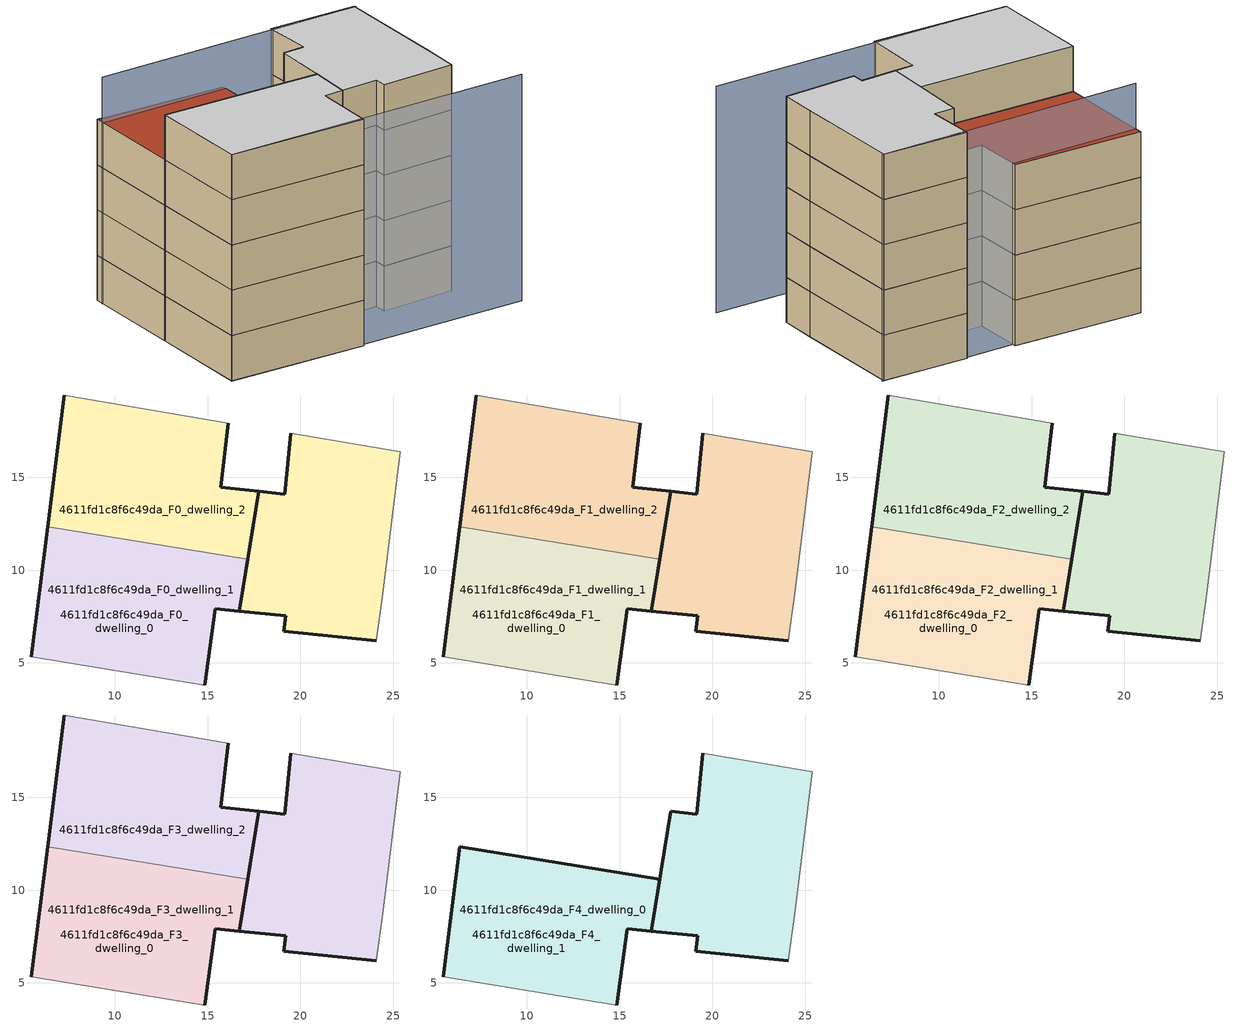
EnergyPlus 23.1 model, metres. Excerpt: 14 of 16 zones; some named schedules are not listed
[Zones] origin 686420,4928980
4611fd1c8f6c49da_F0_dwelling_0
 floor ground (EU_floor_Construction): 14.85,3.81 15.41,7.93 16.7,7.8 17.15,10.6 6.37,12.35 5.49,5.33 z0; 24.1,6.19 24.44,8.73 25.39,16.38 19.49,17.37 19.17,14.08 17.75,14.25 16.7,7.8 19.2,7.54 19.1,6.7 z0; 17.15,10.6 17.75,14.25 15.71,14.48 16.11,17.92 7.27,19.44 6.37,12.35 z0
 wall outside (EU_wall_Construction): 24.1,6.19 19.1,6.7 19.2,7.54 16.7,7.8 17.75,14.25 19.17,14.08 19.49,17.37 z0:3
 wall adiabatic (EU_wall_Construction): 19.49,17.37 25.39,16.38 24.44,8.73 24.1,6.19 z0:3
4611fd1c8f6c49da_F0_dwelling_1
 floor ground (EU_floor_Construction): 24.1,6.19 24.44,8.73 25.39,16.38 19.49,17.37 19.17,14.08 17.75,14.25 16.7,7.8 19.2,7.54 19.1,6.7 z0; 14.85,3.81 15.41,7.93 16.7,7.8 17.15,10.6 6.37,12.35 5.49,5.33 z0
 wall outside (EU_wall_Construction): 5.49,5.33 6.37,12.35 / 17.16,10.6 16.7,7.8 15.41,7.93 14.85,3.81 z0:3
 wall adiabatic (EU_wall_Construction): 14.85,3.81 5.49,5.33 z0:3
 wall to 4611fd1c8f6c49da_F0_dwelling_2 (EU_wall_Construction): 6.37,12.35 17.15,10.6 z0:3
4611fd1c8f6c49da_F0_dwelling_2
 floor ground (EU_floor_Construction): 17.15,10.6 17.75,14.25 15.71,14.48 16.11,17.92 7.27,19.44 6.37,12.35 z0; 24.1,6.19 24.44,8.73 25.39,16.38 19.49,17.37 19.17,14.08 17.75,14.25 16.7,7.8 19.2,7.54 19.1,6.7 z0
 wall outside (EU_wall_Construction): 16.11,17.92 15.71,14.48 17.75,14.25 17.16,10.6 / 6.37,12.35 7.27,19.44 z0:3
 wall adiabatic (EU_wall_Construction): 7.27,19.44 16.11,17.92 z0:3
4611fd1c8f6c49da_F1_dwelling_0
 floor outside (EU_floor_Construction): 17.15,10.6 17.75,14.25 15.71,14.48 16.11,17.92 7.27,19.44 6.37,12.35 z3; 14.85,3.81 15.41,7.93 16.7,7.8 17.15,10.6 6.37,12.35 5.49,5.33 z3
 floor to 4611fd1c8f6c49da_F0_dwelling_0 (EU_floor_Construction): 24.1,6.19 24.44,8.73 25.39,16.38 19.49,17.37 19.17,14.08 17.75,14.25 16.7,7.8 19.2,7.54 19.1,6.7 z3
 wall outside (EU_wall_Construction): 24.1,6.19 19.1,6.7 19.2,7.54 16.7,7.8 17.75,14.25 19.17,14.08 19.49,17.37 z3:6
 wall adiabatic (EU_wall_Construction): 19.49,17.37 25.39,16.38 24.44,8.73 24.1,6.19 z3:6
4611fd1c8f6c49da_F1_dwelling_1
 floor outside (EU_floor_Construction): 24.1,6.19 24.44,8.73 25.39,16.38 19.49,17.37 19.17,14.08 17.75,14.25 16.7,7.8 19.2,7.54 19.1,6.7 z3
 floor to 4611fd1c8f6c49da_F0_dwelling_1 (EU_floor_Construction): 14.85,3.81 15.41,7.93 16.7,7.8 17.15,10.6 6.37,12.35 5.49,5.33 z3
 wall outside (EU_wall_Construction): 5.49,5.33 6.37,12.35 / 17.16,10.6 16.7,7.8 15.41,7.93 14.85,3.81 z3:6
 wall adiabatic (EU_wall_Construction): 14.85,3.81 5.49,5.33 z3:6
 wall to 4611fd1c8f6c49da_F1_dwelling_2 (EU_wall_Construction): 6.37,12.35 17.15,10.6 z3:6
4611fd1c8f6c49da_F1_dwelling_2
 floor to 4611fd1c8f6c49da_F0_dwelling_2 (EU_floor_Construction): 17.15,10.6 17.75,14.25 15.71,14.48 16.11,17.92 7.27,19.44 6.37,12.35 z3; 24.1,6.19 24.44,8.73 25.39,16.38 19.49,17.37 19.17,14.08 17.75,14.25 16.7,7.8 19.2,7.54 19.1,6.7 z3
 wall outside (EU_wall_Construction): 16.11,17.92 15.71,14.48 17.75,14.25 17.16,10.6 / 6.37,12.35 7.27,19.44 z3:6
 wall adiabatic (EU_wall_Construction): 7.27,19.44 16.11,17.92 z3:6
4611fd1c8f6c49da_F2_dwelling_0
 floor outside (EU_floor_Construction): 17.15,10.6 17.75,14.25 15.71,14.48 16.11,17.92 7.27,19.44 6.37,12.35 z6; 14.85,3.81 15.41,7.93 16.7,7.8 17.15,10.6 6.37,12.35 5.49,5.33 z6
 floor to 4611fd1c8f6c49da_F1_dwelling_0 (EU_floor_Construction): 24.1,6.19 24.44,8.73 25.39,16.38 19.49,17.37 19.17,14.08 17.75,14.25 16.7,7.8 19.2,7.54 19.1,6.7 z6
 wall outside (EU_wall_Construction): 24.1,6.19 19.1,6.7 19.2,7.54 16.7,7.8 17.75,14.25 19.17,14.08 19.49,17.37 z6:9
 wall adiabatic (EU_wall_Construction): 19.49,17.37 25.39,16.38 24.44,8.73 24.1,6.19 z6:9
4611fd1c8f6c49da_F2_dwelling_1
 floor outside (EU_floor_Construction): 24.1,6.19 24.44,8.73 25.39,16.38 19.49,17.37 19.17,14.08 17.75,14.25 16.7,7.8 19.2,7.54 19.1,6.7 z6
 floor to 4611fd1c8f6c49da_F1_dwelling_1 (EU_floor_Construction): 14.85,3.81 15.41,7.93 16.7,7.8 17.15,10.6 6.37,12.35 5.49,5.33 z6
 wall outside (EU_wall_Construction): 5.49,5.33 6.37,12.35 / 17.16,10.6 16.7,7.8 15.41,7.93 14.85,3.81 z6:9
 wall adiabatic (EU_wall_Construction): 14.85,3.81 5.49,5.33 z6:9
 wall to 4611fd1c8f6c49da_F2_dwelling_2 (EU_wall_Construction): 6.37,12.35 17.15,10.6 z6:9
4611fd1c8f6c49da_F2_dwelling_2
 floor to 4611fd1c8f6c49da_F1_dwelling_2 (EU_floor_Construction): 17.15,10.6 17.75,14.25 15.71,14.48 16.11,17.92 7.27,19.44 6.37,12.35 z6; 24.1,6.19 24.44,8.73 25.39,16.38 19.49,17.37 19.17,14.08 17.75,14.25 16.7,7.8 19.2,7.54 19.1,6.7 z6
 wall outside (EU_wall_Construction): 16.11,17.92 15.71,14.48 17.75,14.25 17.16,10.6 / 6.37,12.35 7.27,19.44 z6:9
 wall adiabatic (EU_wall_Construction): 7.27,19.44 16.11,17.92 z6:9
4611fd1c8f6c49da_F3_dwelling_0
 floor outside (EU_floor_Construction): 17.15,10.6 17.75,14.25 15.71,14.48 16.11,17.92 7.27,19.44 6.37,12.35 z9; 14.85,3.81 15.41,7.93 16.7,7.8 17.15,10.6 6.37,12.35 5.49,5.33 z9
 floor to 4611fd1c8f6c49da_F2_dwelling_0 (EU_floor_Construction): 24.1,6.19 24.44,8.73 25.39,16.38 19.49,17.37 19.17,14.08 17.75,14.25 16.7,7.8 19.2,7.54 19.1,6.7 z9
 wall outside (EU_wall_Construction): 24.1,6.19 19.1,6.7 19.2,7.54 16.7,7.8 17.75,14.25 19.17,14.08 19.49,17.37 z9:12
 wall adiabatic (EU_wall_Construction): 19.49,17.37 25.39,16.38 24.44,8.73 24.1,6.19 z9:12
 roof outside (EU_floor_Construction): 16.11,17.92 15.71,14.48 17.75,14.25 17.15,10.6 6.37,12.35 7.27,19.44 z12
4611fd1c8f6c49da_F3_dwelling_1
 floor outside (EU_floor_Construction): 24.1,6.19 24.44,8.73 25.39,16.38 19.49,17.37 19.17,14.08 17.75,14.25 16.7,7.8 19.2,7.54 19.1,6.7 z9
 floor to 4611fd1c8f6c49da_F2_dwelling_1 (EU_floor_Construction): 14.85,3.81 15.41,7.93 16.7,7.8 17.15,10.6 6.37,12.35 5.49,5.33 z9
 wall outside (EU_wall_Construction): 5.49,5.33 6.37,12.35 / 17.16,10.6 16.7,7.8 15.41,7.93 14.85,3.81 z9:12
 wall adiabatic (EU_wall_Construction): 14.85,3.81 5.49,5.33 z9:12
 wall to 4611fd1c8f6c49da_F3_dwelling_2 (EU_wall_Construction): 6.37,12.35 17.15,10.6 z9:12
4611fd1c8f6c49da_F3_dwelling_2
 floor to 4611fd1c8f6c49da_F2_dwelling_2 (EU_floor_Construction): 17.15,10.6 17.75,14.25 15.71,14.48 16.11,17.92 7.27,19.44 6.37,12.35 z9; 24.1,6.19 24.44,8.73 25.39,16.38 19.49,17.37 19.17,14.08 17.75,14.25 16.7,7.8 19.2,7.54 19.1,6.7 z9
 wall outside (EU_wall_Construction): 16.11,17.92 15.71,14.48 17.75,14.25 17.16,10.6 / 6.37,12.35 7.27,19.44 z9:12
 wall adiabatic (EU_wall_Construction): 7.27,19.44 16.11,17.92 z9:12
 roof outside (EU_roof_Construction): 25.39,16.38 24.44,8.73 24.1,6.19 19.1,6.7 19.2,7.54 16.7,7.8 17.75,14.25 19.17,14.08 19.49,17.37 z12; 16.11,17.92 15.71,14.48 17.75,14.25 17.15,10.6 6.37,12.35 7.27,19.44 z12
4611fd1c8f6c49da_F4_dwelling_0
 floor outside (EU_floor_Construction): 14.85,3.81 15.41,7.93 16.7,7.8 17.15,10.6 6.37,12.35 5.49,5.33 z12
 floor to 4611fd1c8f6c49da_F3_dwelling_0 (EU_floor_Construction): 24.1,6.19 24.44,8.73 25.39,16.38 19.49,17.37 19.17,14.08 17.75,14.25 16.7,7.8 19.2,7.54 19.1,6.7 z12
 wall outside (EU_wall_Construction): 24.1,6.19 19.1,6.7 19.2,7.54 16.7,7.8 17.75,14.25 19.17,14.08 19.49,17.37 z12:15
 wall adiabatic (EU_wall_Construction): 19.49,17.37 25.39,16.38 24.44,8.73 24.1,6.19 z12:15
 ceiling to 4611fd1c8f6c49da_F5_dwelling_1 (EU_floor_Construction): 25.39,16.38 24.44,8.73 24.1,6.19 19.1,6.7 19.2,7.54 16.7,7.8 17.75,14.25 19.17,14.08 19.49,17.37 z15; 17.15,10.6 16.7,7.8 15.41,7.93 14.85,3.81 5.49,5.33 6.37,12.35 z15
4611fd1c8f6c49da_F4_dwelling_1
 floor to 4611fd1c8f6c49da_F3_dwelling_1 (EU_floor_Construction): 24.1,6.19 24.44,8.73 25.39,16.38 19.49,17.37 19.17,14.08 17.75,14.25 16.7,7.8 19.2,7.54 19.1,6.7 z12; 14.85,3.81 15.41,7.93 16.7,7.8 17.15,10.6 6.37,12.35 5.49,5.33 z12
 wall outside (EU_wall_Construction): 5.49,5.33 6.37,12.35 17.16,10.6 16.7,7.8 15.41,7.93 14.85,3.81 z12:15
 wall adiabatic (EU_wall_Construction): 14.85,3.81 5.49,5.33 z12:15
 ceiling to 4611fd1c8f6c49da_F5_dwelling_1 (EU_floor_Construction): 17.15,10.6 16.7,7.8 15.41,7.93 14.85,3.81 5.49,5.33 6.37,12.35 z15; 25.39,16.38 24.44,8.73 24.1,6.19 19.1,6.7 19.2,7.54 16.7,7.8 17.75,14.25 19.17,14.08 19.49,17.37 z15
shading: 5.49,5.33 26.29,2.29 / 25.49,16.37 7.19,18.88 z0:15
[Building]
EU S2 Campaign: North Axis=0; Terrain=City; Solar Distribution=FullExterior
[Site:Location]
Bologna: Latitude=44.5; Longitude=11.25; Time Zone=1; Elevation=37
[SizingPeriod:WeatherFileDays]
AnnualSizingPeriod: Begin Month=1; Begin Day of Month=1; End Month=12; End Day of Month=31; Day of Week for Start Day=Monday; Use Weather File Daylight Saving Period=No; Use Weather File Rain and Snow Indicators=No
[MATERIAL]
EU_InternalMass_Material: Roughness=MediumRough; Thickness=0.1; Conductivity=1; Density=1800; Specific Heat=900; Thermal Absorptance=0.9; Solar Absorptance=0.7; Visible Absorptance=0.7
[MATERIAL:NOMASS] Roughness=MediumRough; Thermal Absorptance=0.9; Solar Absorptance=0.7; Visible Absorptance=0.7
Name | Thermal Resistance
EU_wall_NoMass | 0.905828
EU_roof_NoMass | 0.37593
EU_floor_NoMass | 0.67114
[CONSTRUCTION]
EU_wall_Construction: EU_wall_NoMass
EU_roof_Construction: EU_roof_NoMass
EU_floor_Construction: EU_floor_NoMass
EU_InternalMass_Construction: EU_InternalMass_Material
[ZONE] Type=1; Multiplier=1; Ceiling Height=autocalculate; Floor Area=autocalculate; Part of Total Floor Area=Yes
Name | Volume
4611fd1c8f6c49da_F0_dwelling_0; 4611fd1c8f6c49da_F1_dwelling_0; 4611fd1c8f6c49da_F2_dwelling_0; 4611fd1c8f6c49da_F3_dwelling_0 | 639.996
4611fd1c8f6c49da_F4_dwelling_0; 4611fd1c8f6c49da_F0_dwelling_1; 4611fd1c8f6c49da_F1_dwelling_1; 4611fd1c8f6c49da_F2_dwelling_1; 4611fd1c8f6c49da_F3_dwelling_1; 4611fd1c8f6c49da_F4_dwelling_1 | 426.665
4611fd1c8f6c49da_F0_dwelling_2; 4611fd1c8f6c49da_F1_dwelling_2; 4611fd1c8f6c49da_F2_dwelling_2; 4611fd1c8f6c49da_F3_dwelling_2 | 426.661
[INTERNALMASS] Construction=EU_InternalMass_Construction
Name | Zone or ZoneList | Surface Area
4611fd1c8f6c49da_F0_dwelling_0_EU_InternalMass | 4611fd1c8f6c49da_F0_dwelling_0 | 71.1098
4611fd1c8f6c49da_F0_dwelling_1_EU_InternalMass | 4611fd1c8f6c49da_F0_dwelling_1 | 71.1127
4611fd1c8f6c49da_F0_dwelling_2_EU_InternalMass | 4611fd1c8f6c49da_F0_dwelling_2 | 71.112
4611fd1c8f6c49da_F1_dwelling_0_EU_InternalMass | 4611fd1c8f6c49da_F1_dwelling_0 | 71.1098
4611fd1c8f6c49da_F1_dwelling_1_EU_InternalMass | 4611fd1c8f6c49da_F1_dwelling_1 | 71.1127
4611fd1c8f6c49da_F1_dwelling_2_EU_InternalMass | 4611fd1c8f6c49da_F1_dwelling_2 | 71.112
4611fd1c8f6c49da_F2_dwelling_0_EU_InternalMass | 4611fd1c8f6c49da_F2_dwelling_0 | 71.1098
4611fd1c8f6c49da_F2_dwelling_1_EU_InternalMass | 4611fd1c8f6c49da_F2_dwelling_1 | 71.1127
4611fd1c8f6c49da_F2_dwelling_2_EU_InternalMass | 4611fd1c8f6c49da_F2_dwelling_2 | 71.112
4611fd1c8f6c49da_F3_dwelling_0_EU_InternalMass | 4611fd1c8f6c49da_F3_dwelling_0 | 71.1098
4611fd1c8f6c49da_F3_dwelling_1_EU_InternalMass | 4611fd1c8f6c49da_F3_dwelling_1 | 71.1127
4611fd1c8f6c49da_F3_dwelling_2_EU_InternalMass | 4611fd1c8f6c49da_F3_dwelling_2 | 71.112
4611fd1c8f6c49da_F4_dwelling_0_EU_InternalMass | 4611fd1c8f6c49da_F4_dwelling_0 | 106.668
4611fd1c8f6c49da_F4_dwelling_1_EU_InternalMass | 4611fd1c8f6c49da_F4_dwelling_1 | 106.663
[OTHEREQUIPMENT] Fuel Type=Electricity; Design Level Calculation Method=Watts/Area; Power per Zone Floor Area=1; Fraction Latent=0; Fraction Radiant=0; Fraction Lost=0; Carbon Dioxide Generation Rate=0; EndUse Subcategory=EU_Step8_InternalGains
Name | Zone or ZoneList or Space or SpaceList | Schedule
EU_Step8_InternalGain_4611fd1c8f6c49da_F0_dwelling_0_f000 | 4611fd1c8f6c49da_F0_dwelling_0 | EU_Step8_GainSchedule_4611fd1c8f6c49da_F0_dwelling_0_f000
EU_Step8_InternalGain_4611fd1c8f6c49da_F0_dwelling_1_f000 | 4611fd1c8f6c49da_F0_dwelling_1 | EU_Step8_GainSchedule_4611fd1c8f6c49da_F0_dwelling_1_f000
EU_Step8_InternalGain_4611fd1c8f6c49da_F0_dwelling_2_f000 | 4611fd1c8f6c49da_F0_dwelling_2 | EU_Step8_GainSchedule_4611fd1c8f6c49da_F0_dwelling_2_f000
EU_Step8_InternalGain_4611fd1c8f6c49da_F1_dwelling_0_f000 | 4611fd1c8f6c49da_F1_dwelling_0 | EU_Step8_GainSchedule_4611fd1c8f6c49da_F1_dwelling_0_f000
EU_Step8_InternalGain_4611fd1c8f6c49da_F1_dwelling_1_f000 | 4611fd1c8f6c49da_F1_dwelling_1 | EU_Step8_GainSchedule_4611fd1c8f6c49da_F1_dwelling_1_f000
EU_Step8_InternalGain_4611fd1c8f6c49da_F1_dwelling_2_f000 | 4611fd1c8f6c49da_F1_dwelling_2 | EU_Step8_GainSchedule_4611fd1c8f6c49da_F1_dwelling_2_f000
EU_Step8_InternalGain_4611fd1c8f6c49da_F2_dwelling_0_f000 | 4611fd1c8f6c49da_F2_dwelling_0 | EU_Step8_GainSchedule_4611fd1c8f6c49da_F2_dwelling_0_f000
EU_Step8_InternalGain_4611fd1c8f6c49da_F2_dwelling_1_f000 | 4611fd1c8f6c49da_F2_dwelling_1 | EU_Step8_GainSchedule_4611fd1c8f6c49da_F2_dwelling_1_f000
EU_Step8_InternalGain_4611fd1c8f6c49da_F2_dwelling_2_f000 | 4611fd1c8f6c49da_F2_dwelling_2 | EU_Step8_GainSchedule_4611fd1c8f6c49da_F2_dwelling_2_f000
EU_Step8_InternalGain_4611fd1c8f6c49da_F3_dwelling_0_f000 | 4611fd1c8f6c49da_F3_dwelling_0 | EU_Step8_GainSchedule_4611fd1c8f6c49da_F3_dwelling_0_f000
EU_Step8_InternalGain_4611fd1c8f6c49da_F3_dwelling_1_f000 | 4611fd1c8f6c49da_F3_dwelling_1 | EU_Step8_GainSchedule_4611fd1c8f6c49da_F3_dwelling_1_f000
EU_Step8_InternalGain_4611fd1c8f6c49da_F3_dwelling_2_f000 | 4611fd1c8f6c49da_F3_dwelling_2 | EU_Step8_GainSchedule_4611fd1c8f6c49da_F3_dwelling_2_f000
EU_Step8_InternalGain_4611fd1c8f6c49da_F4_dwelling_0_f000 | 4611fd1c8f6c49da_F4_dwelling_0 | EU_Step8_GainSchedule_4611fd1c8f6c49da_F4_dwelling_0_f000
EU_Step8_InternalGain_4611fd1c8f6c49da_F4_dwelling_1_f000 | 4611fd1c8f6c49da_F4_dwelling_1 | EU_Step8_GainSchedule_4611fd1c8f6c49da_F4_dwelling_1_f000
[ZONEVENTILATION:DESIGNFLOWRATE] Schedule=EU_AlwaysOn; Design Flow Rate Calculation Method=AirChanges/Hour; Air Changes per Hour=0.73129; Ventilation Type=Natural; Fan Pressure Rise=0; Fan Total Efficiency=1; Constant Term Coefficient=1; Temperature Term Coefficient=0; Velocity Term Coefficient=0; Velocity Squared Term Coefficient=0; Minimum Indoor Temperature=-100; Maximum Indoor Temperature=100; Delta Temperature=-100; Minimum Outdoor Temperature=-100; Maximum Outdoor Temperature=100; Maximum Wind Speed=40
Name | Zone or ZoneList or Space or SpaceList
EU_ConstantAir_4611fd1c8f6c49da_F0_dwelling_0 | 4611fd1c8f6c49da_F0_dwelling_0
EU_ConstantAir_4611fd1c8f6c49da_F0_dwelling_1 | 4611fd1c8f6c49da_F0_dwelling_1
EU_ConstantAir_4611fd1c8f6c49da_F0_dwelling_2 | 4611fd1c8f6c49da_F0_dwelling_2
EU_ConstantAir_4611fd1c8f6c49da_F1_dwelling_0 | 4611fd1c8f6c49da_F1_dwelling_0
EU_ConstantAir_4611fd1c8f6c49da_F1_dwelling_1 | 4611fd1c8f6c49da_F1_dwelling_1
EU_ConstantAir_4611fd1c8f6c49da_F1_dwelling_2 | 4611fd1c8f6c49da_F1_dwelling_2
EU_ConstantAir_4611fd1c8f6c49da_F2_dwelling_0 | 4611fd1c8f6c49da_F2_dwelling_0
EU_ConstantAir_4611fd1c8f6c49da_F2_dwelling_1 | 4611fd1c8f6c49da_F2_dwelling_1
EU_ConstantAir_4611fd1c8f6c49da_F2_dwelling_2 | 4611fd1c8f6c49da_F2_dwelling_2
EU_ConstantAir_4611fd1c8f6c49da_F3_dwelling_0 | 4611fd1c8f6c49da_F3_dwelling_0
EU_ConstantAir_4611fd1c8f6c49da_F3_dwelling_1 | 4611fd1c8f6c49da_F3_dwelling_1
EU_ConstantAir_4611fd1c8f6c49da_F3_dwelling_2 | 4611fd1c8f6c49da_F3_dwelling_2
EU_ConstantAir_4611fd1c8f6c49da_F4_dwelling_0 | 4611fd1c8f6c49da_F4_dwelling_0
EU_ConstantAir_4611fd1c8f6c49da_F4_dwelling_1 | 4611fd1c8f6c49da_F4_dwelling_1
[HVACTEMPLATE:THERMOSTAT] Constant Heating Setpoint=20; Constant Cooling Setpoint=50
EU_HeatOnly_4611fd1c8f6c49da_F0_dwelling_0; EU_HeatOnly_4611fd1c8f6c49da_F0_dwelling_1; EU_HeatOnly_4611fd1c8f6c49da_F0_dwelling_2; EU_HeatOnly_4611fd1c8f6c49da_F1_dwelling_0; EU_HeatOnly_4611fd1c8f6c49da_F1_dwelling_1; EU_HeatOnly_4611fd1c8f6c49da_F1_dwelling_2; EU_HeatOnly_4611fd1c8f6c49da_F2_dwelling_0; EU_HeatOnly_4611fd1c8f6c49da_F2_dwelling_1; EU_HeatOnly_4611fd1c8f6c49da_F2_dwelling_2; EU_HeatOnly_4611fd1c8f6c49da_F3_dwelling_0; EU_HeatOnly_4611fd1c8f6c49da_F3_dwelling_1; EU_HeatOnly_4611fd1c8f6c49da_F3_dwelling_2; EU_HeatOnly_4611fd1c8f6c49da_F4_dwelling_0; EU_HeatOnly_4611fd1c8f6c49da_F4_dwelling_1; EU_HeatOnly_4611fd1c8f6c49da_F5_dwelling_0; EU_HeatOnly_4611fd1c8f6c49da_F5_dwelling_1
[HVACTEMPLATE:ZONE:IDEALLOADSAIRSYSTEM] System Availability Schedule=EU_AlwaysOn; Maximum Heating Supply Air Temperature=50; Minimum Cooling Supply Air Temperature=13; Maximum Heating Supply Air Humidity Ratio=0.0156; Minimum Cooling Supply Air Humidity Ratio=0.0077; Heating Limit=NoLimit; Cooling Limit=NoLimit; Heating Availability Schedule=EU_AlwaysOn; Cooling Availability Schedule=EU_CoolingOff; Dehumidification Control Type=ConstantSensibleHeatRatio; Cooling Sensible Heat Ratio=0.7; Dehumidification Setpoint=60; Humidification Control Type=None; Humidification Setpoint=30; Outdoor Air Method=None; Outdoor Air Flow Rate per Person=0.00944; Outdoor Air Flow Rate per Zone Floor Area=0; Outdoor Air Flow Rate per Zone=0; Demand Controlled Ventilation Type=None; Outdoor Air Economizer Type=NoEconomizer; Heat Recovery Type=None; Sensible Heat Recovery Effectiveness=0.7; Latent Heat Recovery Effectiveness=0.65
Name | Template Thermostat
4611fd1c8f6c49da_F0_dwelling_0 | EU_HeatOnly_4611fd1c8f6c49da_F0_dwelling_0
4611fd1c8f6c49da_F0_dwelling_1 | EU_HeatOnly_4611fd1c8f6c49da_F0_dwelling_1
4611fd1c8f6c49da_F0_dwelling_2 | EU_HeatOnly_4611fd1c8f6c49da_F0_dwelling_2
4611fd1c8f6c49da_F1_dwelling_0 | EU_HeatOnly_4611fd1c8f6c49da_F1_dwelling_0
4611fd1c8f6c49da_F1_dwelling_1 | EU_HeatOnly_4611fd1c8f6c49da_F1_dwelling_1
4611fd1c8f6c49da_F1_dwelling_2 | EU_HeatOnly_4611fd1c8f6c49da_F1_dwelling_2
4611fd1c8f6c49da_F2_dwelling_0 | EU_HeatOnly_4611fd1c8f6c49da_F2_dwelling_0
4611fd1c8f6c49da_F2_dwelling_1 | EU_HeatOnly_4611fd1c8f6c49da_F2_dwelling_1
4611fd1c8f6c49da_F2_dwelling_2 | EU_HeatOnly_4611fd1c8f6c49da_F2_dwelling_2
